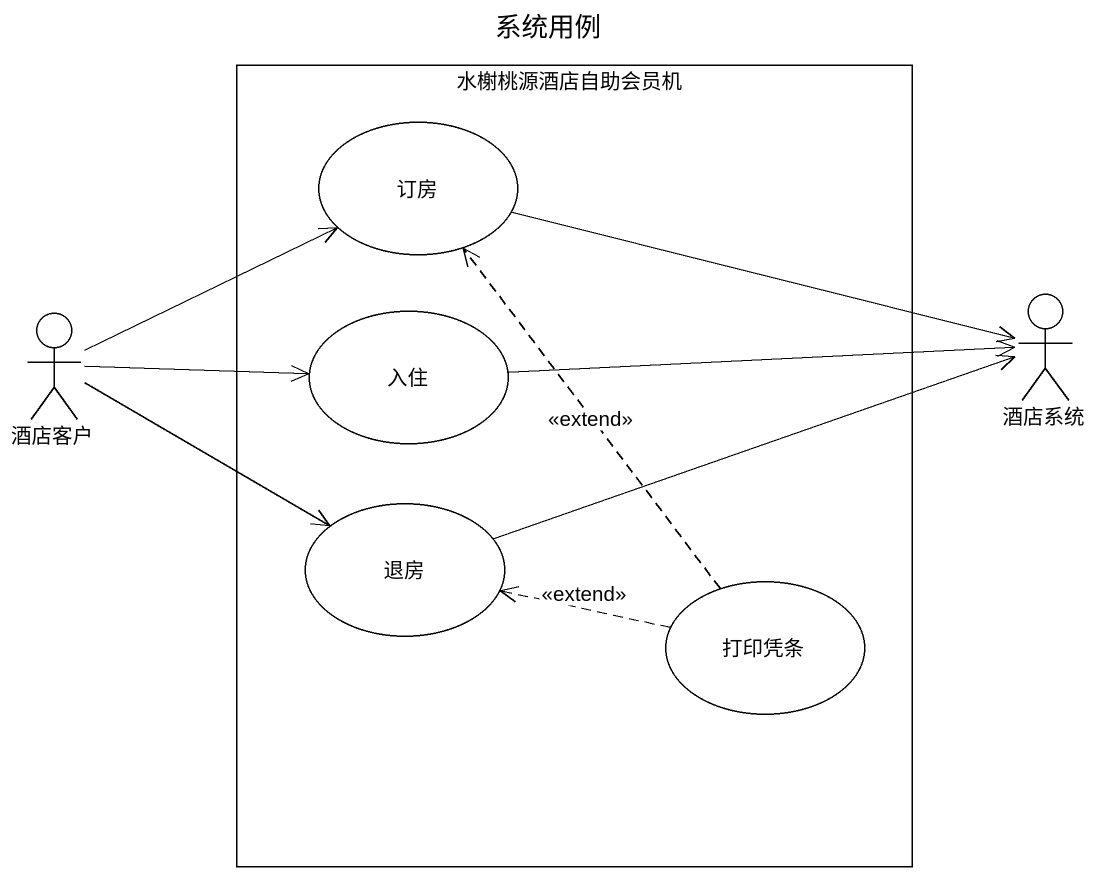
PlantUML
@startuml
title 系统用例
rectangle 水榭桃源酒店自助会员机 {
  usecase 订房
  usecase 入住
  usecase 退房
  usecase 打印凭条
}
actor 酒店系统
actor 酒店客户
订房 -right-> 酒店系统
酒店客户 -right-> 订房
酒店客户 -right-> 入住
酒店客户 -right-> 退房
入住 -right-> 酒店系统
退房 -right-> 酒店系统
打印凭条 .up.> 订房 : <<extend>>
打印凭条 .left.> 退房 : <<extend>>
@enduml
